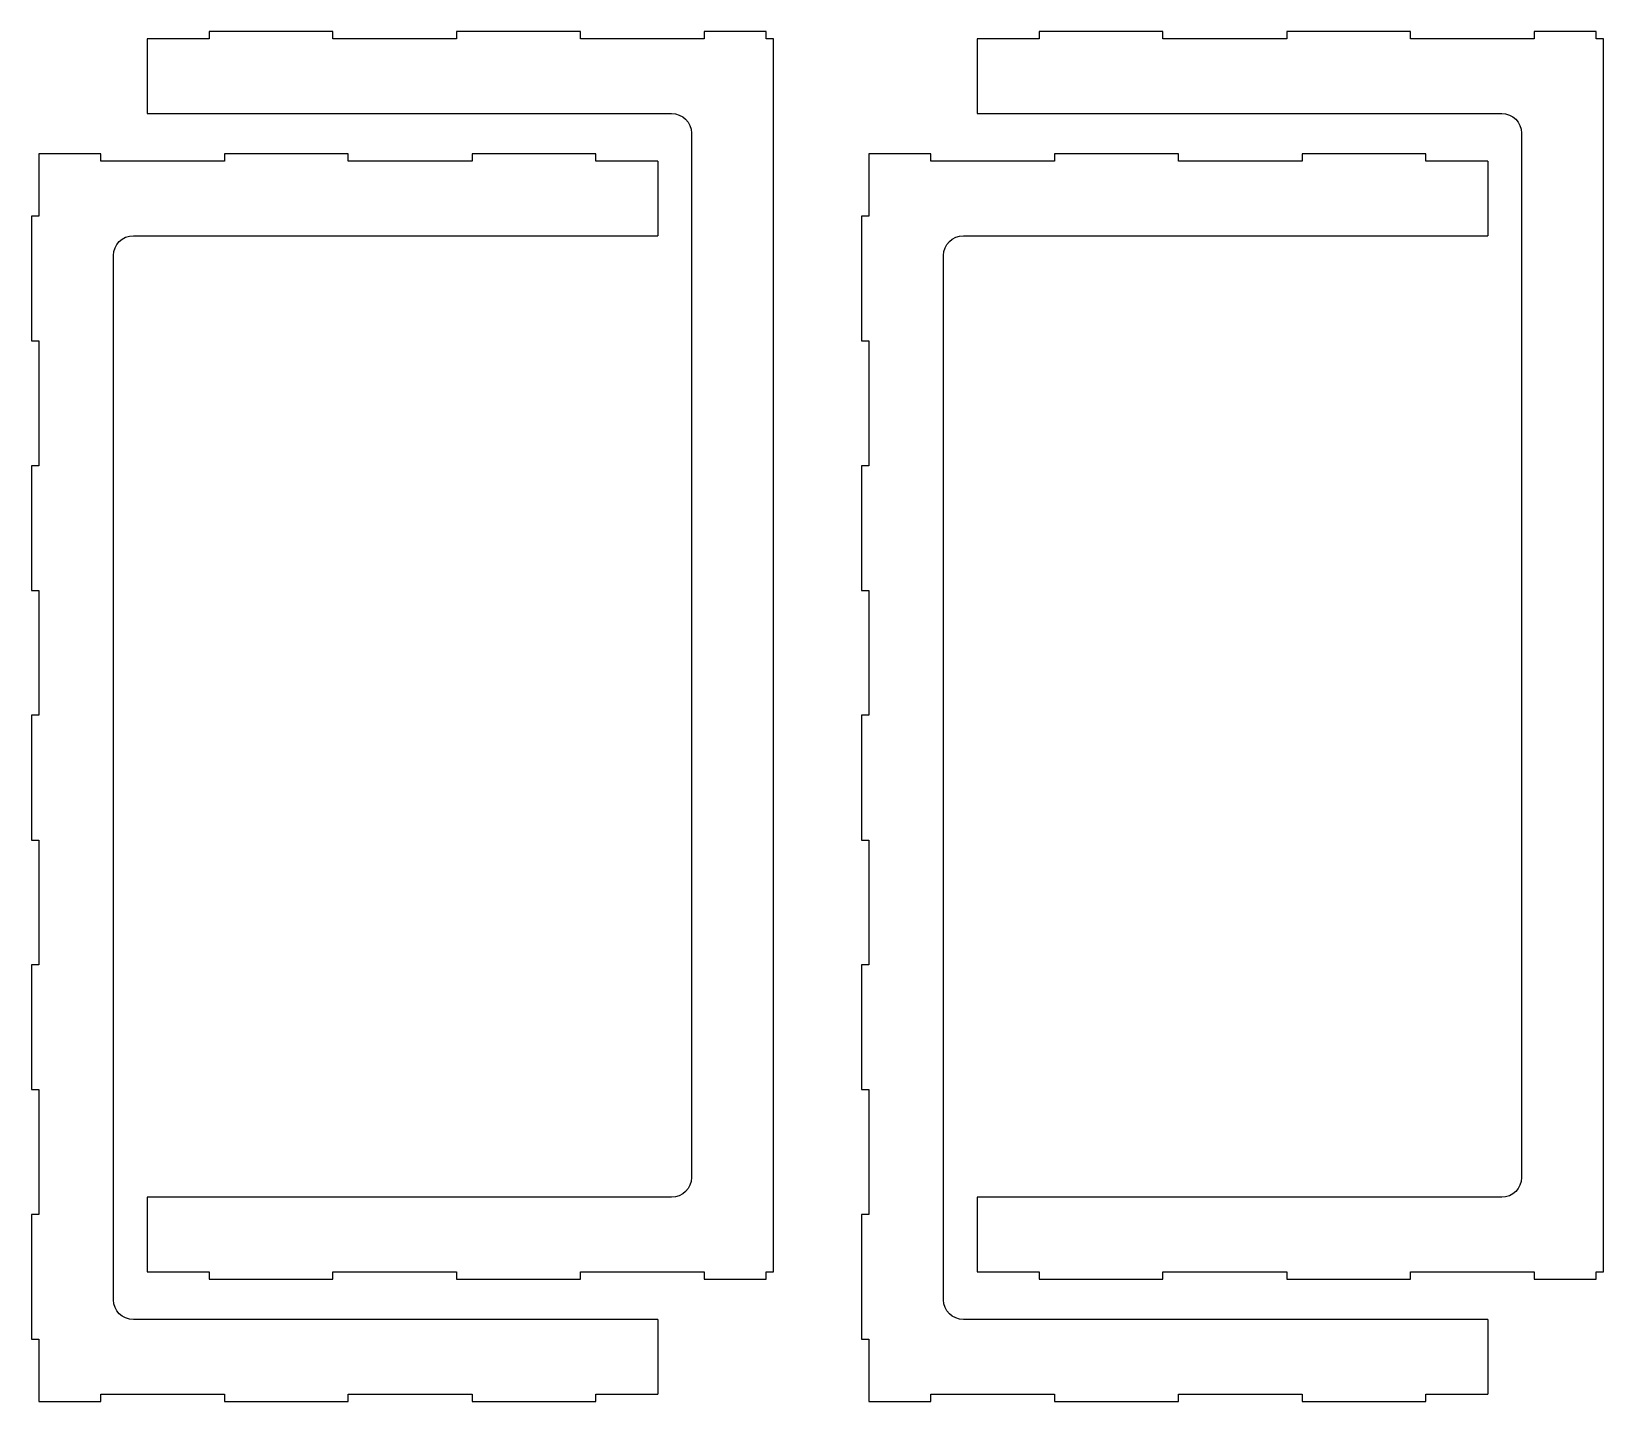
# Model space of a CAD drawing. Extents: x -1160 to -191, y -868 to 807.
# Drawn here: x -941 to -308, y -868 to -317 of the extents above; entities that cross this region are included whole.
import ezdxf

# ---------------------------------------------------------------- set-up
doc = ezdxf.new("R2010")
doc.units = 0
doc.layers.add('Default', color=7, linetype='Continuous')
doc.layers.add('Layer_1', color=7, linetype='Continuous')

msp = doc.modelspace()

# ---------------------------------------------------------------- linework, layer by layer
at = {"layer": 'Default'}
for p, q in [((-894.42, -320.13), (-894.42, -350.13)), ((-560.42, -320.13), (-560.42, -350.13)), ((-689, -369.33), (-689, -399.33)), ((-355, -369.33), (-355, -399.33)), ((-894.42, -786.13), (-894.42, -816.13)), ((-560.42, -786.13), (-560.42, -816.13)), ((-689, -835.33), (-689, -865.33)), ((-355, -835.33), (-355, -865.33))]:
    msp.add_line(p, q, dxfattribs=at)
at = {"layer": 'Layer_1'}
for points, knots in [([(-894.42, -816.13), (-882.6, -816.13), (-870.77, -816.13), (-869.52, -816.13), (-869.52, -816.28), (-869.52, -818.98), (-869.52, -819.13), (-867.03, -819.13), (-822.21, -819.13), (-819.72, -819.13), (-819.72, -818.98), (-819.72, -816.28), (-819.72, -816.13), (-817.23, -816.13), (-772.41, -816.13), (-769.92, -816.13), (-769.92, -816.28), (-769.92, -818.98), (-769.92, -819.13), (-767.43, -819.13), (-722.61, -819.13), (-720.12, -819.13), (-720.12, -818.98), (-720.12, -816.28), (-720.12, -816.13), (-717.63, -816.13), (-672.81, -816.13), (-670.32, -816.13), (-670.32, -816.28), (-670.32, -818.98), (-670.32, -819.13), (-669.08, -819.13), (-646.67, -819.13), (-645.42, -819.13), (-645.42, -818.98), (-645.42, -816.28), (-645.42, -816.13), (-645.27, -816.13), (-642.57, -816.13), (-642.42, -816.13), (-642.42, -791.33), (-642.42, -344.93), (-642.42, -320.13), (-642.57, -320.13), (-645.27, -320.13), (-645.42, -320.13), (-645.42, -319.98), (-645.42, -317.28), (-645.42, -317.13), (-646.67, -317.13), (-669.08, -317.13), (-670.32, -317.13), (-670.32, -317.28), (-670.32, -319.98), (-670.32, -320.13), (-672.81, -320.13), (-717.63, -320.13), (-720.12, -320.13), (-720.12, -319.98), (-720.12, -317.28), (-720.12, -317.13), (-722.61, -317.13), (-767.43, -317.13), (-769.92, -317.13), (-769.92, -317.28), (-769.92, -319.98), (-769.92, -320.13), (-772.41, -320.13), (-817.23, -320.13), (-819.72, -320.13), (-819.72, -319.98), (-819.72, -317.28), (-819.72, -317.13), (-822.21, -317.13), (-867.03, -317.13), (-869.52, -317.13), (-869.52, -317.28), (-869.52, -319.98), (-869.52, -320.13), (-870.77, -320.13), (-882.6, -320.13), (-894.42, -320.13)], [58.5, 58.5, 58.5, 58.5, 59, 59, 59, 60, 60, 60, 61, 61, 61, 62, 62, 62, 63, 63, 63, 64, 64, 64, 65, 65, 65, 66, 66, 66, 67, 67, 67, 68, 68, 68, 69, 69, 69, 70, 70, 70, 71, 71, 71, 72, 72, 72, 73, 73, 73, 74, 74, 74, 75, 75, 75, 76, 76, 76, 77, 77, 77, 78, 78, 78, 79, 79, 79, 80, 80, 80, 81, 81, 81, 82, 82, 82, 83, 83, 83, 84, 84, 84, 84.5, 84.5, 84.5, 84.5]), ([(-560.42, -816.13), (-548.6, -816.13), (-536.77, -816.13), (-535.52, -816.13), (-535.52, -816.28), (-535.52, -818.98), (-535.52, -819.13), (-533.03, -819.13), (-488.21, -819.13), (-485.72, -819.13), (-485.72, -818.98), (-485.72, -816.28), (-485.72, -816.13), (-483.23, -816.13), (-438.41, -816.13), (-435.92, -816.13), (-435.92, -816.28), (-435.92, -818.98), (-435.92, -819.13), (-433.43, -819.13), (-388.61, -819.13), (-386.12, -819.13), (-386.12, -818.98), (-386.12, -816.28), (-386.12, -816.13), (-383.63, -816.13), (-338.81, -816.13), (-336.32, -816.13), (-336.32, -816.28), (-336.32, -818.98), (-336.32, -819.13), (-335.08, -819.13), (-312.67, -819.13), (-311.42, -819.13), (-311.42, -818.98), (-311.42, -816.28), (-311.42, -816.13), (-311.27, -816.13), (-308.57, -816.13), (-308.42, -816.13), (-308.42, -791.33), (-308.42, -344.93), (-308.42, -320.13), (-308.57, -320.13), (-311.27, -320.13), (-311.42, -320.13), (-311.42, -319.98), (-311.42, -317.28), (-311.42, -317.13), (-312.67, -317.13), (-335.08, -317.13), (-336.32, -317.13), (-336.32, -317.28), (-336.32, -319.98), (-336.32, -320.13), (-338.81, -320.13), (-383.63, -320.13), (-386.12, -320.13), (-386.12, -319.98), (-386.12, -317.28), (-386.12, -317.13), (-388.61, -317.13), (-433.43, -317.13), (-435.92, -317.13), (-435.92, -317.28), (-435.92, -319.98), (-435.92, -320.13), (-438.41, -320.13), (-483.23, -320.13), (-485.72, -320.13), (-485.72, -319.98), (-485.72, -317.28), (-485.72, -317.13), (-488.21, -317.13), (-533.03, -317.13), (-535.52, -317.13), (-535.52, -317.28), (-535.52, -319.98), (-535.52, -320.13), (-536.77, -320.13), (-548.6, -320.13), (-560.42, -320.13)], [58.5, 58.5, 58.5, 58.5, 59, 59, 59, 60, 60, 60, 61, 61, 61, 62, 62, 62, 63, 63, 63, 64, 64, 64, 65, 65, 65, 66, 66, 66, 67, 67, 67, 68, 68, 68, 69, 69, 69, 70, 70, 70, 71, 71, 71, 72, 72, 72, 73, 73, 73, 74, 74, 74, 75, 75, 75, 76, 76, 76, 77, 77, 77, 78, 78, 78, 79, 79, 79, 80, 80, 80, 81, 81, 81, 82, 82, 82, 83, 83, 83, 84, 84, 84, 84.5, 84.5, 84.5, 84.5]), ([(-894.42, -350.13), (-794.2, -350.13), (-693.97, -350.13), (-683.42, -350.13), (-679.02, -350.13), (-675.42, -353.67), (-675.42, -358.02), (-675.42, -379.03), (-675.42, -757.23), (-675.42, -778.24), (-675.42, -782.58), (-679.02, -786.13), (-683.42, -786.13), (-693.97, -786.13), (-794.2, -786.13), (-894.42, -786.13)], [0.5, 0.5, 0.5, 0.5, 1, 1, 1, 2, 2, 2, 3, 3, 3, 4, 4, 4, 4.5, 4.5, 4.5, 4.5]), ([(-560.42, -350.13), (-460.2, -350.13), (-359.97, -350.13), (-349.42, -350.13), (-345.02, -350.13), (-341.42, -353.67), (-341.42, -358.02), (-341.42, -379.03), (-341.42, -757.23), (-341.42, -778.24), (-341.42, -782.58), (-345.02, -786.13), (-349.42, -786.13), (-359.97, -786.13), (-460.2, -786.13), (-560.42, -786.13)], [0.5, 0.5, 0.5, 0.5, 1, 1, 1, 2, 2, 2, 3, 3, 3, 4, 4, 4, 4.5, 4.5, 4.5, 4.5]), ([(-689, -369.33), (-700.83, -369.33), (-712.65, -369.33), (-713.9, -369.33), (-713.9, -369.18), (-713.9, -366.48), (-713.9, -366.33), (-716.39, -366.33), (-761.21, -366.33), (-763.7, -366.33), (-763.7, -366.48), (-763.7, -369.18), (-763.7, -369.33), (-766.19, -369.33), (-811.01, -369.33), (-813.5, -369.33), (-813.5, -369.18), (-813.5, -366.48), (-813.5, -366.33), (-815.99, -366.33), (-860.81, -366.33), (-863.3, -366.33), (-863.3, -366.48), (-863.3, -369.18), (-863.3, -369.33), (-865.79, -369.33), (-910.61, -369.33), (-913.1, -369.33), (-913.1, -369.18), (-913.1, -366.48), (-913.1, -366.33), (-914.35, -366.33), (-936.75, -366.33), (-938, -366.33), (-938, -366.48), (-938, -369.18), (-938, -369.33), (-938, -370.43), (-938, -390.32), (-938, -391.43), (-938.15, -391.43), (-940.85, -391.43), (-941, -391.43), (-941, -393.94), (-941, -439.12), (-941, -441.63), (-940.85, -441.63), (-938.15, -441.63), (-938, -441.63), (-938, -444.14), (-938, -489.32), (-938, -491.83), (-938.15, -491.83), (-940.85, -491.83), (-941, -491.83), (-941, -494.34), (-941, -539.52), (-941, -542.03), (-940.85, -542.03), (-938.15, -542.03), (-938, -542.03), (-938, -544.54), (-938, -589.72), (-938, -592.23), (-938.15, -592.23), (-940.85, -592.23), (-941, -592.23), (-941, -594.74), (-941, -639.92), (-941, -642.43), (-940.85, -642.43), (-938.15, -642.43), (-938, -642.43), (-938, -644.94), (-938, -690.12), (-938, -692.63), (-938.15, -692.63), (-940.85, -692.63), (-941, -692.63), (-941, -695.14), (-941, -740.32), (-941, -742.83), (-940.85, -742.83), (-938.15, -742.83), (-938, -742.83), (-938, -745.34), (-938, -790.52), (-938, -793.03), (-938.15, -793.03), (-940.85, -793.03), (-941, -793.03), (-941, -795.54), (-941, -840.72), (-941, -843.23), (-940.85, -843.23), (-938.15, -843.23), (-938, -843.23), (-938, -844.33), (-938, -864.22), (-938, -865.33), (-938, -865.48), (-938, -868.18), (-938, -868.33), (-936.75, -868.33), (-914.35, -868.33), (-913.1, -868.33), (-913.1, -868.18), (-913.1, -865.48), (-913.1, -865.33), (-910.61, -865.33), (-865.79, -865.33), (-863.3, -865.33), (-863.3, -865.48), (-863.3, -868.18), (-863.3, -868.33), (-860.81, -868.33), (-815.99, -868.33), (-813.5, -868.33), (-813.5, -868.18), (-813.5, -865.48), (-813.5, -865.33), (-811.01, -865.33), (-766.19, -865.33), (-763.7, -865.33), (-763.7, -865.48), (-763.7, -868.18), (-763.7, -868.33), (-761.21, -868.33), (-716.39, -868.33), (-713.9, -868.33), (-713.9, -868.18), (-713.9, -865.48), (-713.9, -865.33), (-712.65, -865.33), (-700.83, -865.33), (-689, -865.33)], [14.5, 14.5, 14.5, 14.5, 15, 15, 15, 16, 16, 16, 17, 17, 17, 18, 18, 18, 19, 19, 19, 20, 20, 20, 21, 21, 21, 22, 22, 22, 23, 23, 23, 24, 24, 24, 25, 25, 25, 26, 26, 26, 27, 27, 27, 28, 28, 28, 29, 29, 29, 30, 30, 30, 31, 31, 31, 32, 32, 32, 33, 33, 33, 34, 34, 34, 35, 35, 35, 36, 36, 36, 37, 37, 37, 38, 38, 38, 39, 39, 39, 40, 40, 40, 41, 41, 41, 42, 42, 42, 43, 43, 43, 44, 44, 44, 45, 45, 45, 46, 46, 46, 47, 47, 47, 48, 48, 48, 49, 49, 49, 50, 50, 50, 51, 51, 51, 52, 52, 52, 53, 53, 53, 54, 54, 54, 55, 55, 55, 56, 56, 56, 57, 57, 57, 58, 58, 58, 58.5, 58.5, 58.5, 58.5]), ([(-355, -369.33), (-366.83, -369.33), (-378.65, -369.33), (-379.9, -369.33), (-379.9, -369.18), (-379.9, -366.48), (-379.9, -366.33), (-382.39, -366.33), (-427.21, -366.33), (-429.7, -366.33), (-429.7, -366.48), (-429.7, -369.18), (-429.7, -369.33), (-432.19, -369.33), (-477.01, -369.33), (-479.5, -369.33), (-479.5, -369.18), (-479.5, -366.48), (-479.5, -366.33), (-481.99, -366.33), (-526.81, -366.33), (-529.3, -366.33), (-529.3, -366.48), (-529.3, -369.18), (-529.3, -369.33), (-531.79, -369.33), (-576.61, -369.33), (-579.1, -369.33), (-579.1, -369.18), (-579.1, -366.48), (-579.1, -366.33), (-580.35, -366.33), (-602.75, -366.33), (-604, -366.33), (-604, -366.48), (-604, -369.18), (-604, -369.33), (-604, -370.43), (-604, -390.32), (-604, -391.43), (-604.15, -391.43), (-606.85, -391.43), (-607, -391.43), (-607, -393.94), (-607, -439.12), (-607, -441.63), (-606.85, -441.63), (-604.15, -441.63), (-604, -441.63), (-604, -444.14), (-604, -489.32), (-604, -491.83), (-604.15, -491.83), (-606.85, -491.83), (-607, -491.83), (-607, -494.34), (-607, -539.52), (-607, -542.03), (-606.85, -542.03), (-604.15, -542.03), (-604, -542.03), (-604, -544.54), (-604, -589.72), (-604, -592.23), (-604.15, -592.23), (-606.85, -592.23), (-607, -592.23), (-607, -594.74), (-607, -639.92), (-607, -642.43), (-606.85, -642.43), (-604.15, -642.43), (-604, -642.43), (-604, -644.94), (-604, -690.12), (-604, -692.63), (-604.15, -692.63), (-606.85, -692.63), (-607, -692.63), (-607, -695.14), (-607, -740.32), (-607, -742.83), (-606.85, -742.83), (-604.15, -742.83), (-604, -742.83), (-604, -745.34), (-604, -790.52), (-604, -793.03), (-604.15, -793.03), (-606.85, -793.03), (-607, -793.03), (-607, -795.54), (-607, -840.72), (-607, -843.23), (-606.85, -843.23), (-604.15, -843.23), (-604, -843.23), (-604, -844.33), (-604, -864.22), (-604, -865.33), (-604, -865.48), (-604, -868.18), (-604, -868.33), (-602.75, -868.33), (-580.35, -868.33), (-579.1, -868.33), (-579.1, -868.18), (-579.1, -865.48), (-579.1, -865.33), (-576.61, -865.33), (-531.79, -865.33), (-529.3, -865.33), (-529.3, -865.48), (-529.3, -868.18), (-529.3, -868.33), (-526.81, -868.33), (-481.99, -868.33), (-479.5, -868.33), (-479.5, -868.18), (-479.5, -865.48), (-479.5, -865.33), (-477.01, -865.33), (-432.19, -865.33), (-429.7, -865.33), (-429.7, -865.48), (-429.7, -868.18), (-429.7, -868.33), (-427.21, -868.33), (-382.39, -868.33), (-379.9, -868.33), (-379.9, -868.18), (-379.9, -865.48), (-379.9, -865.33), (-378.65, -865.33), (-366.83, -865.33), (-355, -865.33)], [14.5, 14.5, 14.5, 14.5, 15, 15, 15, 16, 16, 16, 17, 17, 17, 18, 18, 18, 19, 19, 19, 20, 20, 20, 21, 21, 21, 22, 22, 22, 23, 23, 23, 24, 24, 24, 25, 25, 25, 26, 26, 26, 27, 27, 27, 28, 28, 28, 29, 29, 29, 30, 30, 30, 31, 31, 31, 32, 32, 32, 33, 33, 33, 34, 34, 34, 35, 35, 35, 36, 36, 36, 37, 37, 37, 38, 38, 38, 39, 39, 39, 40, 40, 40, 41, 41, 41, 42, 42, 42, 43, 43, 43, 44, 44, 44, 45, 45, 45, 46, 46, 46, 47, 47, 47, 48, 48, 48, 49, 49, 49, 50, 50, 50, 51, 51, 51, 52, 52, 52, 53, 53, 53, 54, 54, 54, 55, 55, 55, 56, 56, 56, 57, 57, 57, 58, 58, 58, 58.5, 58.5, 58.5, 58.5]), ([(-689, -835.33), (-789.23, -835.33), (-889.45, -835.33), (-900, -835.33), (-904.41, -835.33), (-908, -831.78), (-908, -827.44), (-908, -806.43), (-908, -428.23), (-908, -407.22), (-908, -402.87), (-904.41, -399.33), (-900, -399.33), (-889.45, -399.33), (-789.23, -399.33), (-689, -399.33)], [4.5, 4.5, 4.5, 4.5, 5, 5, 5, 6, 6, 6, 7, 7, 7, 8, 8, 8, 8.5, 8.5, 8.5, 8.5]), ([(-355, -835.33), (-455.23, -835.33), (-555.45, -835.33), (-566, -835.33), (-570.41, -835.33), (-574, -831.78), (-574, -827.44), (-574, -806.43), (-574, -428.23), (-574, -407.22), (-574, -402.87), (-570.41, -399.33), (-566, -399.33), (-555.45, -399.33), (-455.23, -399.33), (-355, -399.33)], [4.5, 4.5, 4.5, 4.5, 5, 5, 5, 6, 6, 6, 7, 7, 7, 8, 8, 8, 8.5, 8.5, 8.5, 8.5])]:
    msp.add_open_spline(points, degree=3, knots=knots, dxfattribs=at)

doc.saveas('drawing.dxf')
